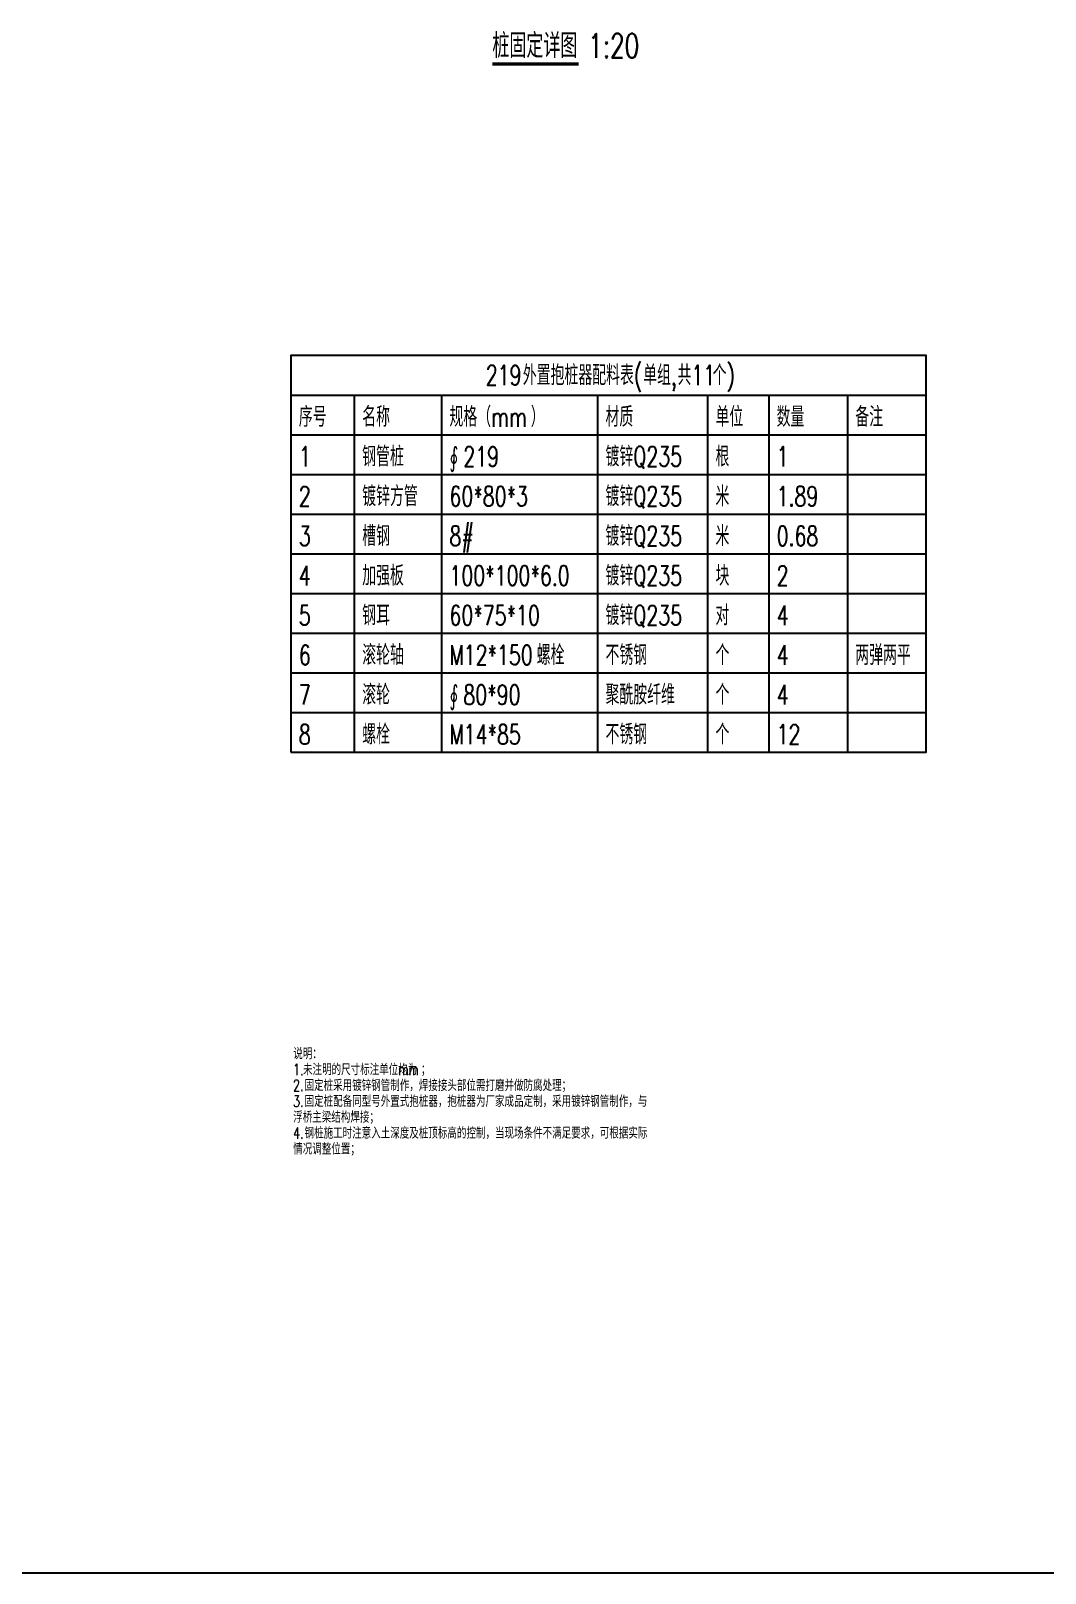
# Model space of a CAD drawing. Header units: millimetres. Extents: x -1003406 to 3312184, y 81337 to 716393.
# Drawn here: x 1164609 to 1170872, y 403707 to 413227 of the extents above; entities that cross this region are included whole.
import ezdxf

# ---------------------------------------------------------------- set-up
doc = ezdxf.new("R2010")
doc.units = ezdxf.units.MM
doc.header["$LTSCALE"] = 10
for name, color, linetype in [('DIM_SYMB', 3, 'CONTINUOUS'), ('PUB_TAB', 7, 'CONTINUOUS'), ('PUB_TEXT', 7, 'CONTINUOUS'), ('W-bridge approach引桥', 4, 'CONTINUOUS')]:
    doc.layers.add(name, color=color, linetype=linetype)
doc.styles.get("Standard").update_dxf_attribs({"font": 'simplex.shx', "width": 0.7, "bigfont": 'hztxt.shx'})

msp = doc.modelspace()

# ---------------------------------------------------------------- linework, layer by layer
at = {"layer": 'DIM_SYMB', "const_width": 21}
msp.add_lwpolyline([(1167458.5, 413022.1), (1167990.4, 413022.1)], dxfattribs=at)
at = {"layer": 'PUB_TAB', "color": 0}
msp.add_lwpolyline([(1166214.5, 408774.3), (1170136.2, 408774.3), (1170136.2, 411224.3), (1166214.5, 411224.3)], close=True, dxfattribs=at)
for points in [[(1166214.5, 410979.3), (1170136.2, 410979.3)], [(1166605.8, 410979.3), (1166605.8, 408774.3)], [(1167144.4, 410979.3), (1167144.4, 408774.3)], [(1168108.1, 410979.3), (1168108.1, 408774.3)], [(1168787.2, 410979.3), (1168787.2, 408774.3)], [(1169164.8, 410979.3), (1169164.8, 408774.3)], [(1169650.5, 410979.3), (1169650.5, 408774.3)], [(1166214.5, 410734.3), (1170136.2, 410734.3)], [(1166214.5, 410489.3), (1170136.2, 410489.3)], [(1166214.5, 410244.3), (1170136.2, 410244.3)], [(1166214.5, 409999.3), (1170136.2, 409999.3)], [(1166214.5, 409754.3), (1170136.2, 409754.3)], [(1166214.5, 409509.3), (1170136.2, 409509.3)], [(1166214.5, 409264.3), (1170136.2, 409264.3)], [(1166214.5, 409019.3), (1170136.2, 409019.3)]]:
    msp.add_lwpolyline(points, dxfattribs=at)
at = {"layer": 'W-bridge approach引桥', "color": 8}
msp.add_line((1172960.8, 403707.2), (1151673.2, 403707.2), dxfattribs=at)

# ---------------------------------------------------------------- texts
at = {"layer": 'PUB_TAB', "color": 0, "width": 0.7}
for s, p in [('(', (1168332.5, 411040.6)), (')', (1168904.2, 411040.6)), ('219', (1167417.9, 411040.6)), ('外置抱桩器配料表', (1167646.5, 411040.6)), ('单组', (1168389.7, 411040.6)), ('共', (1168602, 411040.6)), ('11', (1168687.8, 411040.6)), ('个', (1168818.4, 411040.6)), (',', (1168561.2, 411040.6)), ('序号', (1166263.5, 410783.3)), ('名称', (1166654.8, 410783.3)), ('规格（', (1167193.4, 410783.3)), ('）', (1167695.7, 410783.3)), ('材质', (1168157.1, 410783.3)), ('单位', (1168836.2, 410783.3)), ('数量', (1169213.8, 410783.3)), ('备注', (1169699.5, 410783.3)), ('mm', (1167450.7, 410783.3)), ('1', (1166263.5, 410538.3)), ('钢管桩', (1166654.8, 410538.3)), ('∮', (1167193.4, 410538.3)), ('219', (1167279.2, 410538.3)), ('镀锌', (1168157.1, 410538.3)), ('Q235', (1168328.6, 410538.3)), ('根', (1168836.2, 410538.3)), ('1', (1169213.8, 410538.3)), ('镀锌方管', (1166654.8, 410293.3)), ('镀锌', (1168157.1, 410293.3)), ('米', (1168836.2, 410293.3)), ('2', (1166263.5, 410293.3)), ('60*80*3', (1167193.4, 410293.3)), ('Q235', (1168328.6, 410293.3)), ('1.89', (1169213.8, 410293.3)), ('3', (1166263.5, 410048.3)), ('槽钢', (1166654.8, 410048.3)), ('8#', (1167193.4, 410048.3)), ('镀锌', (1168157.1, 410048.3)), ('Q235', (1168328.6, 410048.3)), ('米', (1168836.2, 410048.3)), ('0.68', (1169213.8, 410048.3)), ('4', (1166263.5, 409803.3)), ('加强板', (1166654.8, 409803.3)), ('100*100*6.0', (1167193.4, 409803.3)), ('镀锌', (1168157.1, 409803.3)), ('Q235', (1168328.6, 409803.3)), ('块', (1168836.2, 409803.3)), ('2', (1169213.8, 409803.3)), ('5', (1166263.5, 409558.3)), ('钢耳', (1166654.8, 409558.3)), ('60*75*10', (1167193.4, 409558.3)), ('镀锌', (1168157.1, 409558.3)), ('Q235', (1168328.6, 409558.3)), ('对', (1168836.2, 409558.3)), ('4', (1169213.8, 409558.3)), ('6', (1166263.5, 409313.3)), ('滚轮轴', (1166654.8, 409313.3)), ('M12*150', (1167193.4, 409313.3)), ('螺栓', (1167732.4, 409313.3)), ('不锈钢', (1168157.1, 409313.3)), ('个', (1168836.2, 409313.3)), ('4', (1169213.8, 409313.3)), ('两弹两平', (1169699.5, 409313.3)), ('7', (1166263.5, 409068.3)), ('滚轮', (1166654.8, 409068.3)), ('∮', (1167193.4, 409068.3)), ('80*90', (1167279.2, 409068.3)), ('聚酰胺纤维', (1168157.1, 409068.3)), ('个', (1168836.2, 409068.3)), ('4', (1169213.8, 409068.3)), ('8', (1166263.5, 408823.3)), ('螺栓', (1166654.8, 408823.3)), ('M14*85', (1167193.4, 408823.3)), ('不锈钢', (1168157.1, 408823.3)), ('个', (1168836.2, 408823.3)), ('12', (1169213.8, 408823.3))]:
    msp.add_text(s, height=122.5, dxfattribs=at).set_placement(p)
at = {"layer": 'PUB_TEXT', "color": 7, "width": 0.7}
for s, p in [('桩固定详图', (1167458.5, 413060.5, 0)), ('1:20', (1168050.4, 413060.5, 0))]:
    msp.add_text(s, height=150, dxfattribs=at).set_placement(p)
at = {"layer": 'PUB_TEXT', "width": 0.7}
for s, p in [('说明：', (1166228.8, 406879.1)), ('1.', (1166228.8, 406781.1)), ('未注明的尺寸标注单位均为', (1166289.4, 406781.1)), ('mm', (1166877.4, 406781.1)), ('；', (1167017.4, 406781.1)), ('2.', (1166228.8, 406683.1)), ('固定桩采用镀锌钢管制作，焊接接头部位需打磨并做防腐处理；', (1166298.8, 406683.1)), ('3.', (1166228.8, 406585.1)), ('固定桩配备同型号外置式抱桩器，抱桩器为厂家成品定制，采用镀锌钢管制作，与', (1166298.8, 406585.1)), ('浮桥主梁结构焊接；', (1166228.8, 406487.1)), ('4.', (1166228.8, 406389.1)), ('钢桩施工时注意入土深度及桩顶标高的控制，当现场条件不满足要求，可根据实际', (1166298.8, 406389.1)), ('情况调整位置；', (1166228.8, 406291.1))]:
    msp.add_text(s, height=70, dxfattribs=at).set_placement(p)

doc.saveas('drawing.dxf')
